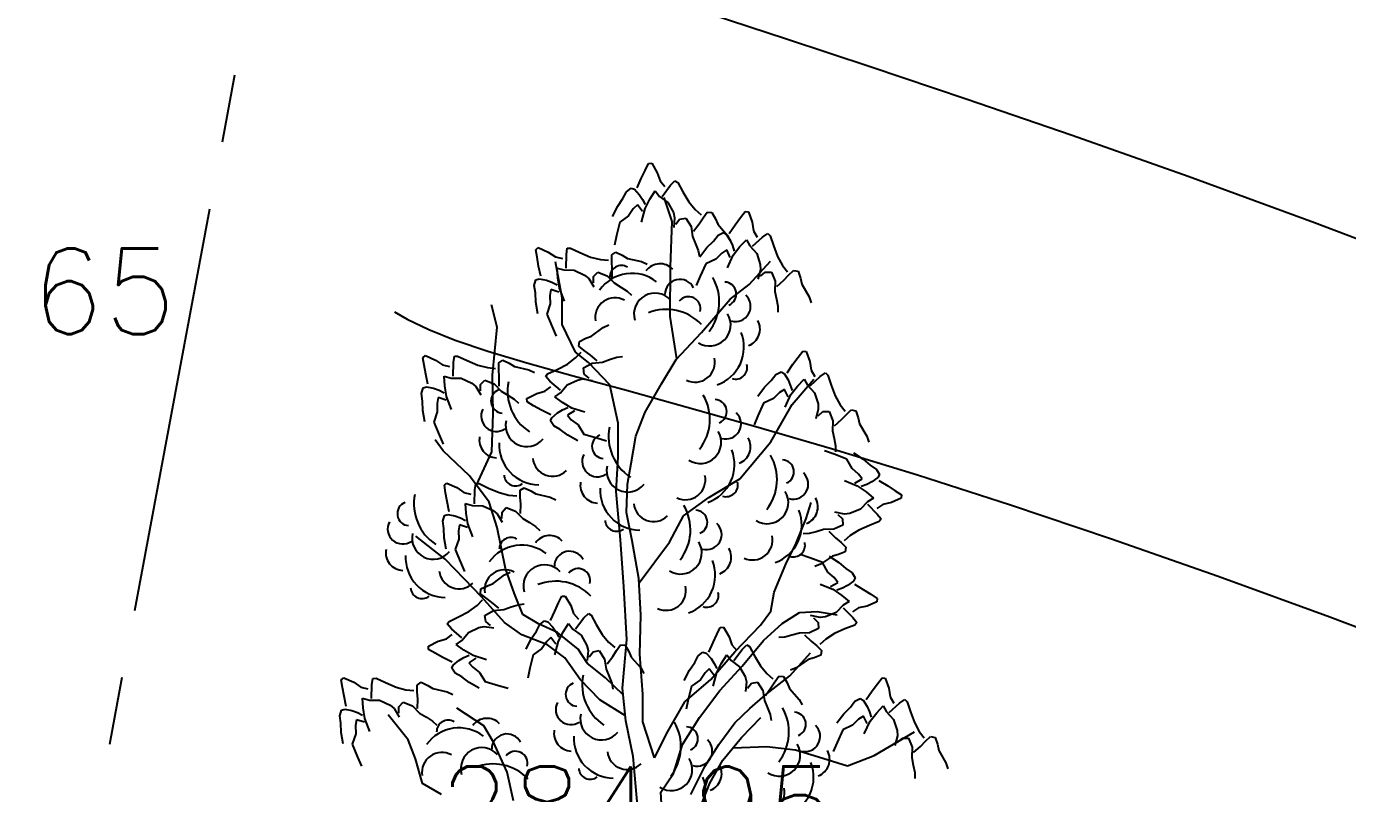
# Model space of a CAD drawing. Header units: millimetres. Extents: x 524954 to 526204, y 9523489 to 9524010.
# Drawn here: x 525789.65 to 525805.06, y 9523777.42 to 9523786.36 of the extents above; entities that cross this region are included whole.
import ezdxf

# ---------------------------------------------------------------- set-up
doc = ezdxf.new("R2010")
doc.units = ezdxf.units.MM
doc.header["$PDMODE"] = 32
doc.header["$PDSIZE"] = 0.5
doc.linetypes.add('ACAD_ISO12W100', pattern=[21, 12, -3, 0, -3, 0, -3])
doc.linetypes.add('AXES2', pattern=[28.575, 19.05, -3.175, 3.175, -3.175])
for name, color, linetype in [('Arbre', 34, 'ACAD_ISO12W100'), ('Axe_Piste', 3, 'AXES2'), ('CN_01_00', 3, 'Continuous'), ('CN_02_00', 4, 'Continuous'), ('TopoAlt', 3, 'Continuous'), ('TOPOJIS', 7, 'Continuous')]:
    doc.layers.add(name, color=color, linetype=linetype)
doc.styles.add('Simplex 1.0', font='Simplex.shx', dxfattribs={"width": 0.99, "height": 1})

# ---------------------------------------------------------------- blocks, each defined once
blk = doc.blocks.new('TCPOINT M')
at = {"color": 0}
blk.add_point((0, 0), dxfattribs=at)
at = {"layer": 'TopoAlt', "style": 'Simplex 1.0', "width": 0.99}
blk.add_attdef('ALT', (0.15, 0.15), '', height=1, dxfattribs=at)
blk = doc.blocks.new('v088')
at = {"color": 3, "linetype": 'Continuous'}
for p, q in [((-0.024, 12.318), (0.016, 12.396)), ((0.016, 12.396), (0.055, 12.4)), ((0.055, 12.4), (0.118, 12.291)), ((-0.118, 12.113), (-0.069, 12.224)), ((-0.069, 12.224), (-0.024, 12.318)), ((0.118, 12.291), (0.152, 12.195)), ((0.152, 12.195), (0.207, 12.131)), ((0.272, 12.144), (0.324, 12.197)), ((0.324, 12.197), (0.356, 12.175)), ((0.356, 12.175), (0.415, 12.069)), ((-0.283, 11.991), (-0.243, 12.069)), ((-0.243, 12.069), (-0.188, 12.111)), ((-0.188, 12.111), (-0.15, 12.099)), ((-0.15, 12.099), (-0.092, 12.035)), ((-0.092, 12.035), (-0.054, 11.98)), ((0.032, 11.984), (0.092, 12.078)), ((0.092, 12.078), (0.144, 12.013)), ((0.175, 12.015), (0.272, 12.144)), ((0.415, 12.069), (0.484, 11.953)), ((-0.403, 11.78), (-0.344, 11.901)), ((-0.344, 11.901), (-0.283, 11.991)), ((-0.162, 11.869), (-0.217, 11.788)), ((-0.112, 11.918), (-0.162, 11.869)), ((-0.054, 11.839), (-0.112, 11.918)), ((-0.066, 11.715), (-0.025, 11.872)), ((-0.054, 11.98), (-0.022, 11.919)), ((-0.025, 11.872), (0.032, 11.984)), ((0.144, 12.013), (0.24, 11.942)), ((0.24, 11.942), (0.305, 11.825)), ((0.484, 11.953), (0.56, 11.862)), ((-0.32, 11.714), (-0.357, 11.558)), ((-0.217, 11.788), (-0.32, 11.714)), ((0.305, 11.825), (0.32, 11.765)), ((0.32, 11.765), (0.311, 11.65)), ((0.334, 11.69), (0.378, 11.749)), ((0.378, 11.749), (0.45, 11.762)), ((0.45, 11.762), (0.511, 11.664)), ((0.56, 11.862), (0.63, 11.801)), ((0.608, 11.694), (0.653, 11.766)), ((0.653, 11.766), (0.699, 11.829)), ((0.699, 11.829), (0.754, 11.828)), ((0.754, 11.828), (0.796, 11.754)), ((0.796, 11.754), (0.824, 11.689)), ((1.027, 11.683), (1.089, 11.768)), ((1.089, 11.768), (1.142, 11.837)), ((1.142, 11.837), (1.181, 11.833)), ((1.181, 11.833), (1.223, 11.714)), ((1.223, 11.714), (1.239, 11.614)), ((-0.357, 11.558), (-0.382, 11.444)), ((0.511, 11.664), (0.53, 11.547)), ((0.542, 11.608), (0.608, 11.694)), ((0.773, 11.494), (0.827, 11.564)), ((0.824, 11.689), (0.934, 11.561)), ((0.827, 11.564), (0.889, 11.595)), ((0.889, 11.595), (0.923, 11.575)), ((0.923, 11.575), (0.969, 11.502)), ((0.934, 11.561), (0.97, 11.497)), ((0.958, 11.583), (1.027, 11.683)), ((1.239, 11.614), (1.281, 11.541)), ((1.346, 11.541), (1.408, 11.583)), ((1.408, 11.583), (1.435, 11.556)), ((-1.299, 11.392), (-1.27, 11.417)), ((-1.27, 11.417), (-1.154, 11.366)), ((-0.943, 11.337), (-0.932, 11.411)), ((-0.932, 11.411), (-0.894, 11.412)), ((-0.894, 11.412), (-0.784, 11.361)), ((0.53, 11.547), (0.565, 11.463)), ((0.565, 11.463), (0.596, 11.383)), ((0.615, 11.31), (0.696, 11.418)), ((0.696, 11.418), (0.773, 11.494)), ((0.969, 11.502), (0.996, 11.441)), ((0.996, 11.441), (1.016, 11.375)), ((1.004, 11.329), (1.081, 11.429)), ((1.081, 11.429), (1.158, 11.51)), ((1.158, 11.51), (1.196, 11.437)), ((1.196, 11.437), (1.277, 11.348)), ((1.227, 11.433), (1.346, 11.541)), ((1.435, 11.556), (1.473, 11.441)), ((1.473, 11.441), (1.519, 11.314)), ((-1.285, 11.305), (-1.299, 11.392)), ((-1.266, 11.203), (-1.285, 11.305)), ((-1.154, 11.366), (-1.07, 11.309)), ((-1.07, 11.309), (-0.988, 11.29)), ((-0.947, 11.176), (-0.943, 11.337)), ((-0.784, 11.361), (-0.66, 11.307)), ((-0.66, 11.307), (-0.544, 11.278)), ((-0.544, 11.278), (-0.452, 11.27)), ((-0.413, 11.333), (-0.367, 11.365)), ((-0.413, 11.254), (-0.413, 11.333)), ((-0.408, 11.17), (-0.413, 11.254)), ((-0.367, 11.365), (-0.29, 11.329)), ((-0.29, 11.329), (-0.229, 11.292)), ((-0.229, 11.292), (-0.065, 11.254)), ((-0.065, 11.254), (0.001, 11.223)), ((0.596, 11.383), (0.609, 11.315)), ((0.8, 11.283), (0.685, 11.229)), ((0.869, 11.352), (0.8, 11.283)), ((0.927, 11.391), (0.869, 11.352)), ((0.969, 11.302), (0.927, 11.391)), ((0.935, 11.183), (1.004, 11.329)), ((1.277, 11.348), (1.319, 11.221)), ((1.519, 11.314), (1.577, 11.21)), ((-1.241, 11.084), (-1.266, 11.203)), ((-1.05, 11.179), (-0.971, 11.157)), ((-1.044, 11.067), (-1.05, 11.179)), ((-0.971, 11.157), (-0.851, 11.155)), ((-0.851, 11.155), (-0.73, 11.098)), ((-0.73, 11.098), (-0.682, 11.059)), ((-0.626, 11.08), (-0.576, 11.133)), ((-0.576, 11.133), (-0.468, 11.09)), ((-0.41, 11.061), (-0.408, 11.17)), ((0.685, 11.229), (0.619, 11.083)), ((1.323, 11.16), (1.292, 11.048)), ((1.319, 11.221), (1.323, 11.16)), ((1.323, 11.083), (1.377, 11.133)), ((1.377, 11.133), (1.45, 11.133)), ((1.45, 11.133), (1.492, 11.025)), ((1.577, 11.21), (1.635, 11.137)), ((1.592, 11.037), (1.65, 11.098)), ((1.65, 11.098), (1.708, 11.152)), ((1.708, 11.152), (1.762, 11.141)), ((1.762, 11.141), (1.789, 11.06)), ((-1.317, 10.975), (-1.297, 11.041)), ((-1.303, 10.889), (-1.317, 10.975)), ((-1.297, 11.041), (-1.259, 11.053)), ((-1.259, 11.053), (-1.174, 11.037)), ((-1.174, 11.037), (-1.111, 11.014)), ((-1.111, 11.014), (-1.05, 10.983)), ((-1.024, 10.943), (-1.044, 11.067)), ((-0.966, 10.792), (-1.024, 10.943)), ((-0.682, 11.059), (-0.622, 10.96)), ((-0.626, 11.006), (-0.626, 11.08)), ((-0.468, 11.09), (-0.384, 11.005)), ((-0.384, 11.005), (-0.307, 10.958)), ((-0.307, 10.958), (-0.234, 10.911)), ((0.619, 11.083), (0.573, 10.975)), ((1.492, 11.025), (1.489, 10.906)), ((1.512, 10.964), (1.592, 11.037)), ((1.789, 11.06), (1.804, 10.991)), ((1.804, 10.991), (1.889, 10.844)), ((-1.3, 10.78), (-1.303, 10.889)), ((-1.122, 10.929), (-1.134, 10.861)), ((-1.134, 10.861), (-1.131, 10.763)), ((-1.029, 10.899), (-1.122, 10.929)), ((-0.234, 10.911), (-0.184, 10.864)), ((1.489, 10.906), (1.508, 10.818)), ((1.508, 10.818), (1.523, 10.733)), ((1.889, 10.844), (1.912, 10.775)), ((-1.277, 10.647), (-1.3, 10.78)), ((-1.131, 10.763), (-1.171, 10.642)), ((-1.171, 10.642), (-1.109, 10.494)), ((1.523, 10.733), (1.523, 10.664)), ((-1.109, 10.494), (-1.063, 10.387)), ((-0.648, 10.385), (-0.514, 10.488)), ((-0.514, 10.488), (-0.448, 10.519)), ((-0.791, 10.323), (-0.715, 10.36)), ((-0.715, 10.36), (-0.648, 10.385)), ((-0.836, 10.131), (-0.771, 10.198)), ((-0.796, 10.268), (-0.791, 10.323)), ((-0.735, 10.218), (-0.796, 10.268)), ((-0.666, 10.169), (-0.735, 10.218)), ((1.762, 10.142), (1.816, 10.212)), ((1.816, 10.212), (1.854, 10.208)), ((1.854, 10.208), (1.896, 10.089)), ((-2.616, 10.132), (-2.587, 10.158)), ((-2.603, 10.046), (-2.616, 10.132)), ((-2.583, 9.943), (-2.603, 10.046)), ((-2.587, 10.158), (-2.471, 10.107)), ((-2.471, 10.107), (-2.388, 10.049)), ((-2.388, 10.049), (-2.306, 10.03)), ((-2.264, 9.917), (-2.261, 10.077)), ((-2.261, 10.077), (-2.249, 10.151)), ((-2.249, 10.151), (-2.211, 10.152)), ((-2.211, 10.152), (-2.101, 10.101)), ((-2.101, 10.101), (-1.977, 10.047)), ((-1.977, 10.047), (-1.862, 10.018)), ((-1.862, 10.018), (-1.769, 10.01)), ((-1.731, 9.995), (-1.73, 10.074)), ((-1.73, 10.074), (-1.685, 10.105)), ((-1.685, 10.105), (-1.608, 10.069)), ((-1.608, 10.069), (-1.547, 10.033)), ((-1.547, 10.033), (-1.382, 9.994)), ((-1.051, 9.998), (-0.931, 10.06)), ((-0.931, 10.06), (-0.836, 10.131)), ((-0.743, 10.015), (-0.642, 10.071)), ((-0.583, 10.098), (-0.666, 10.169)), ((-0.642, 10.071), (-0.523, 10.083)), ((-0.523, 10.083), (-0.438, 10.113)), ((-0.438, 10.113), (-0.356, 10.14)), ((-0.356, 10.14), (-0.287, 10.149)), ((1.631, 9.958), (1.7, 10.058)), ((1.7, 10.058), (1.762, 10.142)), ((1.896, 10.089), (1.912, 9.989)), ((-2.558, 9.824), (-2.583, 9.943)), ((-2.368, 9.919), (-2.288, 9.897)), ((-2.362, 9.808), (-2.368, 9.919)), ((-2.288, 9.897), (-2.168, 9.895)), ((-2.168, 9.895), (-2.047, 9.839)), ((-1.943, 9.82), (-1.893, 9.873)), ((-1.893, 9.873), (-1.786, 9.83)), ((-1.725, 9.911), (-1.731, 9.995)), ((-1.728, 9.802), (-1.725, 9.911)), ((-1.382, 9.994), (-1.316, 9.963)), ((-1.184, 9.915), (-1.161, 9.945)), ((-1.134, 9.859), (-1.184, 9.915)), ((-1.161, 9.945), (-1.051, 9.998)), ((-0.934, 9.816), (-0.814, 9.874)), ((-0.814, 9.874), (-0.753, 9.886)), ((-0.753, 9.886), (-0.639, 9.87)), ((-0.734, 9.943), (-0.743, 10.015)), ((-0.677, 9.896), (-0.734, 9.943)), ((1.369, 9.792), (1.446, 9.869)), ((1.446, 9.869), (1.5, 9.939)), ((1.5, 9.939), (1.562, 9.969)), ((1.562, 9.969), (1.596, 9.95)), ((1.596, 9.95), (1.643, 9.877)), ((1.643, 9.877), (1.669, 9.815)), ((1.754, 9.804), (1.831, 9.885)), ((1.831, 9.885), (1.869, 9.812)), ((1.9, 9.808), (2.019, 9.915)), ((1.912, 9.989), (1.954, 9.915)), ((2.019, 9.915), (2.081, 9.958)), ((2.081, 9.958), (2.108, 9.931)), ((2.108, 9.931), (2.146, 9.815)), ((-2.634, 9.715), (-2.614, 9.781)), ((-2.621, 9.629), (-2.634, 9.715)), ((-2.614, 9.781), (-2.576, 9.793)), ((-2.576, 9.793), (-2.492, 9.777)), ((-2.492, 9.777), (-2.428, 9.754)), ((-2.428, 9.754), (-2.368, 9.723)), ((-2.342, 9.683), (-2.362, 9.808)), ((-2.047, 9.839), (-2, 9.799)), ((-2, 9.799), (-1.94, 9.7)), ((-1.944, 9.746), (-1.943, 9.82)), ((-1.786, 9.83), (-1.702, 9.745)), ((-1.702, 9.745), (-1.624, 9.699)), ((-1.402, 9.657), (-1.289, 9.715)), ((-1.289, 9.715), (-1.192, 9.743)), ((-1.192, 9.743), (-1.125, 9.794)), ((-1.012, 9.755), (-1.134, 9.859)), ((-1.079, 9.676), (-1.011, 9.724)), ((-1.011, 9.724), (-0.934, 9.816)), ((1.289, 9.685), (1.369, 9.792)), ((1.542, 9.727), (1.473, 9.658)), ((1.6, 9.765), (1.542, 9.727)), ((1.643, 9.677), (1.6, 9.765)), ((1.669, 9.815), (1.689, 9.75)), ((1.677, 9.704), (1.754, 9.804)), ((1.869, 9.812), (1.95, 9.723)), ((1.95, 9.723), (1.993, 9.596)), ((2.146, 9.815), (2.193, 9.689)), ((-2.617, 9.52), (-2.621, 9.629)), ((-2.439, 9.669), (-2.451, 9.601)), ((-2.451, 9.601), (-2.448, 9.503)), ((-2.346, 9.639), (-2.439, 9.669)), ((-2.283, 9.532), (-2.342, 9.683)), ((-1.624, 9.699), (-1.552, 9.652)), ((-1.552, 9.652), (-1.502, 9.604)), ((-1.401, 9.619), (-1.402, 9.657)), ((-1.325, 9.574), (-1.401, 9.619)), ((-1.233, 9.524), (-1.325, 9.574)), ((-0.989, 9.611), (-1.079, 9.676)), ((-0.88, 9.547), (-0.989, 9.611)), ((1.358, 9.604), (1.292, 9.458)), ((1.473, 9.658), (1.358, 9.604)), ((1.608, 9.558), (1.677, 9.704)), ((1.993, 9.596), (1.996, 9.535)), ((2.193, 9.689), (2.25, 9.585)), ((2.25, 9.585), (2.308, 9.512)), ((-2.595, 9.387), (-2.617, 9.52)), ((-2.448, 9.503), (-2.488, 9.382)), ((-1.125, 9.469), (-1.233, 9.524)), ((-1.128, 9.398), (-1.113, 9.435)), ((-1.113, 9.435), (-1.047, 9.49)), ((-1.047, 9.49), (-0.989, 9.525)), ((-0.989, 9.525), (-0.927, 9.553)), ((-0.848, 9.516), (-0.931, 9.463)), ((-0.931, 9.463), (-0.885, 9.411)), ((-0.885, 9.411), (-0.807, 9.351)), ((-0.726, 9.498), (-0.88, 9.547)), ((1.292, 9.458), (1.246, 9.35)), ((1.996, 9.535), (1.966, 9.423)), ((1.996, 9.458), (2.05, 9.508)), ((2.05, 9.508), (2.123, 9.508)), ((2.123, 9.508), (2.166, 9.4)), ((2.166, 9.4), (2.162, 9.281)), ((2.185, 9.338), (2.266, 9.412)), ((2.266, 9.412), (2.323, 9.473)), ((2.323, 9.473), (2.381, 9.527)), ((2.381, 9.527), (2.435, 9.515)), ((2.435, 9.515), (2.462, 9.435)), ((2.462, 9.435), (2.477, 9.365)), ((-2.488, 9.382), (-2.427, 9.234)), ((-1.089, 9.341), (-1.128, 9.398)), ((-1.014, 9.297), (-1.089, 9.341)), ((-0.927, 9.231), (-1.014, 9.297)), ((-0.807, 9.351), (-0.739, 9.244)), ((2.162, 9.281), (2.181, 9.192)), ((2.477, 9.365), (2.562, 9.219)), ((-2.427, 9.234), (-2.38, 9.127)), ((-0.81, 9.165), (-0.927, 9.231)), ((-0.739, 9.244), (-0.586, 9.198)), ((-0.586, 9.198), (-0.473, 9.166)), ((2.181, 9.192), (2.196, 9.108)), ((2.196, 9.108), (2.196, 9.038)), ((2.562, 9.219), (2.585, 9.15)), ((2.18, 9.009), (2.07, 9.048)), ((2.33, 8.953), (2.18, 9.009)), ((2.391, 8.841), (2.33, 8.953)), ((2.406, 9.027), (2.519, 8.953)), ((2.519, 8.953), (2.601, 8.881)), ((2.465, 8.776), (2.391, 8.841)), ((2.601, 8.881), (2.673, 8.832)), ((2.673, 8.832), (2.708, 8.773)), ((-2.366, 8.647), (-2.337, 8.672)), ((-2.353, 8.56), (-2.366, 8.647)), ((-2.337, 8.672), (-2.221, 8.621)), ((-2.011, 8.592), (-1.999, 8.665)), ((-1.999, 8.665), (-1.961, 8.666)), ((-1.961, 8.666), (-1.851, 8.615)), ((2.3, 8.701), (2.45, 8.641)), ((2.421, 8.673), (2.507, 8.721)), ((2.45, 8.641), (2.555, 8.57)), ((2.507, 8.721), (2.465, 8.776)), ((2.561, 8.655), (2.497, 8.632)), ((2.621, 8.686), (2.561, 8.655)), ((2.691, 8.737), (2.621, 8.686)), ((2.708, 8.773), (2.691, 8.737)), ((2.701, 8.703), (2.805, 8.64)), ((2.805, 8.64), (2.893, 8.584)), ((-2.333, 8.457), (-2.353, 8.56)), ((-2.221, 8.621), (-2.138, 8.563)), ((-2.138, 8.563), (-2.056, 8.544)), ((-2.014, 8.431), (-2.011, 8.592)), ((-1.851, 8.615), (-1.727, 8.562)), ((-1.727, 8.562), (-1.612, 8.532)), ((-1.612, 8.532), (-1.519, 8.524)), ((-1.481, 8.509), (-1.48, 8.588)), ((-1.475, 8.425), (-1.481, 8.509)), ((-1.48, 8.588), (-1.435, 8.619)), ((-1.435, 8.619), (-1.357, 8.583)), ((-1.357, 8.583), (-1.297, 8.547)), ((-1.297, 8.547), (-1.132, 8.508)), ((-1.132, 8.508), (-1.066, 8.477)), ((2.555, 8.57), (2.64, 8.498)), ((2.64, 8.498), (2.57, 8.455)), ((2.964, 8.496), (2.848, 8.446)), ((2.893, 8.584), (2.966, 8.534)), ((2.966, 8.534), (2.964, 8.496)), ((-2.308, 8.338), (-2.333, 8.457)), ((-2.118, 8.433), (-2.038, 8.411)), ((-2.112, 8.322), (-2.118, 8.433)), ((-2.092, 8.197), (-2.112, 8.322)), ((-2.038, 8.411), (-1.918, 8.409)), ((-1.918, 8.409), (-1.797, 8.353)), ((-1.797, 8.353), (-1.75, 8.313)), ((-1.694, 8.261), (-1.693, 8.334)), ((-1.693, 8.334), (-1.643, 8.387)), ((-1.643, 8.387), (-1.536, 8.344)), ((-1.536, 8.344), (-1.452, 8.259)), ((-1.478, 8.316), (-1.475, 8.425)), ((2.301, 8.311), (2.188, 8.335)), ((2.487, 8.369), (2.362, 8.319)), ((2.57, 8.455), (2.487, 8.369)), ((2.568, 8.425), (2.683, 8.312)), ((2.749, 8.424), (2.679, 8.378)), ((2.848, 8.446), (2.749, 8.424)), ((-2.384, 8.23), (-2.364, 8.296)), ((-2.371, 8.143), (-2.384, 8.23)), ((-2.364, 8.296), (-2.326, 8.308)), ((-2.326, 8.308), (-2.242, 8.291)), ((-2.242, 8.291), (-2.178, 8.268)), ((-2.189, 8.184), (-2.201, 8.115)), ((-2.096, 8.154), (-2.189, 8.184)), ((-2.178, 8.268), (-2.118, 8.237)), ((-2.033, 8.047), (-2.092, 8.197)), ((-1.75, 8.313), (-1.69, 8.215)), ((-1.452, 8.259), (-1.374, 8.213)), ((-1.374, 8.213), (-1.302, 8.166)), ((2.282, 8.183), (2.178, 8.134)), ((2.225, 8.306), (2.278, 8.256)), ((2.278, 8.256), (2.282, 8.183)), ((2.362, 8.319), (2.301, 8.311)), ((2.591, 8.179), (2.467, 8.125)), ((2.704, 8.225), (2.591, 8.179)), ((2.683, 8.312), (2.729, 8.254)), ((2.729, 8.254), (2.704, 8.225)), ((-2.367, 8.034), (-2.371, 8.143)), ((-2.345, 7.902), (-2.367, 8.034)), ((-2.198, 8.017), (-2.238, 7.897)), ((-2.201, 8.115), (-2.198, 8.017)), ((-1.302, 8.166), (-1.252, 8.118)), ((1.888, 8.085), (1.819, 8.08)), ((1.971, 8.105), (1.888, 8.085)), ((2.058, 8.13), (1.971, 8.105)), ((2.178, 8.134), (2.058, 8.13)), ((2.117, 8.111), (2.195, 8.035)), ((2.195, 8.035), (2.261, 7.981)), ((2.367, 8.061), (2.298, 7.999)), ((2.467, 8.125), (2.367, 8.061)), ((-2.238, 7.897), (-2.177, 7.749)), ((2.31, 7.872), (2.231, 7.841)), ((2.261, 7.981), (2.318, 7.927)), ((2.318, 7.927), (2.31, 7.872)), ((-2.177, 7.749), (-2.13, 7.641)), ((1.896, 7.802), (1.786, 7.841)), ((2.046, 7.746), (1.896, 7.802)), ((2.022, 7.727), (1.955, 7.7)), ((2.163, 7.821), (2.022, 7.727)), ((2.107, 7.634), (2.046, 7.746)), ((2.123, 7.82), (2.235, 7.746)), ((2.231, 7.841), (2.163, 7.821)), ((2.235, 7.746), (2.317, 7.675)), ((-1.797, 7.5), (-1.663, 7.603)), ((-1.663, 7.603), (-1.598, 7.634)), ((2.181, 7.57), (2.107, 7.634)), ((2.223, 7.514), (2.181, 7.57)), ((2.317, 7.675), (2.389, 7.625)), ((2.389, 7.625), (2.424, 7.566)), ((2.424, 7.566), (2.407, 7.53)), ((-1.945, 7.383), (-1.94, 7.438)), ((-1.94, 7.438), (-1.864, 7.475)), ((-1.864, 7.475), (-1.797, 7.5)), ((2.016, 7.494), (2.166, 7.434)), ((2.137, 7.467), (2.223, 7.514)), ((2.166, 7.434), (2.271, 7.363)), ((2.277, 7.448), (2.213, 7.425)), ((2.337, 7.479), (2.277, 7.448)), ((2.407, 7.53), (2.337, 7.479)), ((2.417, 7.496), (2.521, 7.433)), ((2.521, 7.433), (2.609, 7.377)), ((-2.081, 7.175), (-1.985, 7.246)), ((-1.985, 7.246), (-1.92, 7.313)), ((-1.884, 7.333), (-1.945, 7.383)), ((-1.815, 7.284), (-1.884, 7.333)), ((-1.732, 7.213), (-1.815, 7.284)), ((-1.587, 7.228), (-1.505, 7.255)), ((-1.505, 7.255), (-1.436, 7.264)), ((-1.078, 7.18), (-1.034, 7.275)), ((-1.034, 7.275), (-0.994, 7.353)), ((-0.994, 7.353), (-0.955, 7.356)), ((-0.955, 7.356), (-0.891, 7.247)), ((-0.891, 7.247), (-0.858, 7.151)), ((2.286, 7.249), (2.203, 7.162)), ((2.271, 7.363), (2.357, 7.292)), ((2.357, 7.292), (2.286, 7.249)), ((2.68, 7.289), (2.564, 7.239)), ((2.609, 7.377), (2.682, 7.328)), ((2.682, 7.328), (2.68, 7.289)), ((-2.31, 7.06), (-2.2, 7.113)), ((-2.2, 7.113), (-2.081, 7.175)), ((-1.892, 7.13), (-1.791, 7.186)), ((-1.883, 7.058), (-1.892, 7.13)), ((-1.791, 7.186), (-1.672, 7.198)), ((-1.672, 7.198), (-1.587, 7.228)), ((-1.128, 7.069), (-1.078, 7.18)), ((-0.858, 7.151), (-0.802, 7.088)), ((-0.835, 6.972), (-0.738, 7.1)), ((-0.738, 7.1), (-0.686, 7.153)), ((-0.686, 7.153), (-0.654, 7.131)), ((-0.654, 7.131), (-0.595, 7.025)), ((2.018, 7.104), (1.904, 7.128)), ((1.941, 7.1), (1.994, 7.049)), ((2.079, 7.112), (2.018, 7.104)), ((2.203, 7.162), (2.079, 7.112)), ((2.284, 7.218), (2.399, 7.105)), ((2.465, 7.218), (2.395, 7.171)), ((2.399, 7.105), (2.445, 7.047)), ((2.564, 7.239), (2.465, 7.218)), ((-2.333, 7.03), (-2.31, 7.06)), ((-2.283, 6.974), (-2.333, 7.03)), ((-2.161, 6.87), (-2.283, 6.974)), ((-2.083, 6.931), (-1.963, 6.989)), ((-1.963, 6.989), (-1.902, 7.001)), ((-1.902, 7.001), (-1.788, 6.985)), ((-1.826, 7.011), (-1.883, 7.058)), ((-1.354, 6.857), (-1.293, 6.947)), ((-1.293, 6.947), (-1.253, 7.025)), ((-1.253, 7.025), (-1.198, 7.067)), ((-1.198, 7.067), (-1.16, 7.055)), ((-1.16, 7.055), (-1.101, 6.992)), ((-1.101, 6.992), (-1.063, 6.936)), ((-1.063, 6.936), (-1.032, 6.875)), ((-1.035, 6.828), (-0.978, 6.941)), ((-0.978, 6.941), (-0.918, 7.034)), ((-0.918, 7.034), (-0.866, 6.97)), ((-0.866, 6.97), (-0.77, 6.898)), ((-0.595, 7.025), (-0.526, 6.909)), ((0.813, 6.909), (0.853, 6.987)), ((0.853, 6.987), (0.891, 6.991)), ((0.891, 6.991), (0.955, 6.881)), ((1.999, 6.976), (1.894, 6.927)), ((1.994, 7.049), (1.999, 6.976)), ((2.307, 6.972), (2.184, 6.918)), ((2.42, 7.018), (2.307, 6.972)), ((2.445, 7.047), (2.42, 7.018)), ((-2.551, 6.772), (-2.439, 6.83)), ((-2.439, 6.83), (-2.342, 6.858)), ((-2.342, 6.858), (-2.275, 6.909)), ((-2.228, 6.791), (-2.161, 6.839)), ((-2.138, 6.726), (-2.228, 6.791)), ((-2.161, 6.839), (-2.083, 6.931)), ((-1.413, 6.737), (-1.354, 6.857)), ((-1.172, 6.826), (-1.227, 6.745)), ((-1.122, 6.874), (-1.172, 6.826)), ((-1.064, 6.795), (-1.122, 6.874)), ((-1.076, 6.671), (-1.035, 6.828)), ((-0.77, 6.898), (-0.705, 6.781)), ((-0.705, 6.781), (-0.69, 6.721)), ((-0.526, 6.909), (-0.45, 6.818)), ((-0.45, 6.818), (-0.379, 6.757)), ((-0.357, 6.722), (-0.31, 6.785)), ((-0.31, 6.785), (-0.255, 6.784)), ((-0.255, 6.784), (-0.214, 6.71)), ((0.719, 6.703), (0.768, 6.815)), ((0.768, 6.815), (0.813, 6.909)), ((0.955, 6.881), (0.989, 6.786)), ((0.989, 6.786), (1.044, 6.722)), ((1.108, 6.734), (1.161, 6.787)), ((1.161, 6.787), (1.192, 6.766)), ((1.604, 6.878), (1.535, 6.874)), ((1.688, 6.899), (1.604, 6.878)), ((1.775, 6.923), (1.688, 6.899)), ((1.894, 6.927), (1.775, 6.923)), ((1.834, 6.904), (1.912, 6.828)), ((1.912, 6.828), (1.977, 6.774)), ((2.084, 6.854), (2.014, 6.792)), ((2.184, 6.918), (2.084, 6.854)), ((-2.55, 6.734), (-2.551, 6.772)), ((-2.475, 6.689), (-2.55, 6.734)), ((-2.383, 6.639), (-2.475, 6.689)), ((-2.274, 6.584), (-2.383, 6.639)), ((-2.196, 6.606), (-2.138, 6.64)), ((-2.029, 6.662), (-2.138, 6.726)), ((-2.138, 6.64), (-2.076, 6.668)), ((-1.998, 6.632), (-2.08, 6.578)), ((-1.875, 6.613), (-2.029, 6.662)), ((-1.33, 6.67), (-1.367, 6.514)), ((-1.227, 6.745), (-1.33, 6.67)), ((-0.69, 6.721), (-0.699, 6.606)), ((-0.675, 6.646), (-0.632, 6.705)), ((-0.632, 6.705), (-0.56, 6.719)), ((-0.56, 6.719), (-0.498, 6.621)), ((-0.468, 6.564), (-0.402, 6.651)), ((-0.402, 6.651), (-0.357, 6.722)), ((-0.214, 6.71), (-0.186, 6.645)), ((-0.186, 6.645), (-0.075, 6.517)), ((0.554, 6.582), (0.594, 6.66)), ((0.594, 6.66), (0.649, 6.702)), ((0.649, 6.702), (0.686, 6.689)), ((0.686, 6.689), (0.745, 6.626)), ((0.868, 6.575), (0.929, 6.669)), ((0.929, 6.669), (0.98, 6.604)), ((1.011, 6.606), (1.108, 6.734)), ((1.192, 6.766), (1.252, 6.66)), ((1.252, 6.66), (1.321, 6.544)), ((1.947, 6.634), (1.879, 6.614)), ((2.026, 6.666), (1.947, 6.634)), ((1.977, 6.774), (2.034, 6.72)), ((2.034, 6.72), (2.026, 6.666)), ((-2.277, 6.513), (-2.262, 6.55)), ((-2.238, 6.456), (-2.277, 6.513)), ((-2.262, 6.55), (-2.196, 6.606)), ((-2.08, 6.578), (-2.034, 6.526)), ((-2.034, 6.526), (-1.957, 6.466)), ((-1.367, 6.514), (-1.392, 6.4)), ((-0.498, 6.621), (-0.48, 6.503)), ((-0.48, 6.503), (-0.444, 6.419)), ((-0.075, 6.517), (-0.04, 6.453)), ((0.433, 6.371), (0.493, 6.492)), ((0.493, 6.492), (0.554, 6.582)), ((0.724, 6.509), (0.675, 6.46)), ((0.782, 6.43), (0.724, 6.509)), ((0.745, 6.626), (0.783, 6.571)), ((0.783, 6.571), (0.814, 6.51)), ((0.811, 6.463), (0.868, 6.575)), ((0.98, 6.604), (1.076, 6.532)), ((1.076, 6.532), (1.141, 6.416)), ((1.321, 6.544), (1.397, 6.452)), ((1.738, 6.52), (1.671, 6.493)), ((1.879, 6.614), (1.738, 6.52)), ((-3.568, 6.377), (-3.539, 6.402)), ((-3.555, 6.29), (-3.568, 6.377)), ((-3.539, 6.402), (-3.423, 6.351)), ((-3.423, 6.351), (-3.34, 6.294)), ((-3.216, 6.161), (-3.213, 6.322)), ((-3.213, 6.322), (-3.201, 6.396)), ((-3.201, 6.396), (-3.163, 6.397)), ((-3.163, 6.397), (-3.053, 6.346)), ((-3.053, 6.346), (-2.929, 6.292)), ((-2.683, 6.24), (-2.682, 6.318)), ((-2.682, 6.318), (-2.637, 6.35)), ((-2.637, 6.35), (-2.56, 6.314)), ((-2.163, 6.412), (-2.238, 6.456)), ((-2.076, 6.346), (-2.163, 6.412)), ((-1.959, 6.28), (-2.076, 6.346)), ((-1.957, 6.466), (-1.888, 6.359)), ((-1.888, 6.359), (-1.735, 6.313)), ((-0.444, 6.419), (-0.414, 6.339)), ((-0.414, 6.339), (-0.401, 6.271)), ((0.62, 6.379), (0.516, 6.305)), ((0.675, 6.46), (0.62, 6.379)), ((0.771, 6.306), (0.811, 6.463)), ((1.141, 6.416), (1.157, 6.356)), ((1.157, 6.356), (1.147, 6.241)), ((1.171, 6.28), (1.215, 6.339)), ((1.215, 6.339), (1.286, 6.353)), ((1.286, 6.353), (1.348, 6.255)), ((1.397, 6.452), (1.467, 6.391)), ((1.444, 6.285), (1.489, 6.356)), ((1.489, 6.356), (1.536, 6.42)), ((1.536, 6.42), (1.591, 6.419)), ((1.591, 6.419), (1.633, 6.344)), ((1.633, 6.344), (1.661, 6.279)), ((2.623, 6.25), (2.685, 6.334)), ((2.685, 6.334), (2.739, 6.404)), ((2.739, 6.404), (2.777, 6.4)), ((2.777, 6.4), (2.82, 6.28)), ((-3.535, 6.188), (-3.555, 6.29)), ((-3.51, 6.069), (-3.535, 6.188)), ((-3.34, 6.294), (-3.258, 6.275)), ((-3.32, 6.164), (-3.24, 6.142)), ((-3.314, 6.053), (-3.32, 6.164)), ((-2.929, 6.292), (-2.814, 6.263)), ((-2.814, 6.263), (-2.721, 6.255)), ((-2.677, 6.155), (-2.683, 6.24)), ((-2.56, 6.314), (-2.499, 6.278)), ((-2.499, 6.278), (-2.334, 6.239)), ((-2.334, 6.239), (-2.268, 6.208)), ((-1.735, 6.313), (-1.622, 6.281)), ((0.516, 6.305), (0.479, 6.149)), ((1.348, 6.255), (1.367, 6.137)), ((1.378, 6.198), (1.444, 6.285)), ((1.661, 6.279), (1.771, 6.151)), ((2.554, 6.15), (2.623, 6.25)), ((2.82, 6.28), (2.835, 6.18)), ((2.835, 6.18), (2.877, 6.107)), ((-3.586, 5.96), (-3.566, 6.026)), ((-3.566, 6.026), (-3.528, 6.038)), ((-3.528, 6.038), (-3.444, 6.022)), ((-3.444, 6.022), (-3.38, 5.999)), ((-3.294, 5.928), (-3.314, 6.053)), ((-3.24, 6.142), (-3.121, 6.14)), ((-3.121, 6.14), (-2.999, 6.083)), ((-2.999, 6.083), (-2.952, 6.044)), ((-2.952, 6.044), (-2.892, 5.945)), ((-2.896, 5.991), (-2.895, 6.065)), ((-2.895, 6.065), (-2.845, 6.118)), ((-2.845, 6.118), (-2.738, 6.075)), ((-2.738, 6.075), (-2.654, 5.99)), ((-2.68, 6.046), (-2.677, 6.155)), ((0.479, 6.149), (0.454, 6.035)), ((1.367, 6.137), (1.402, 6.054)), ((1.402, 6.054), (1.433, 5.974)), ((1.771, 6.151), (1.807, 6.088)), ((2.293, 5.984), (2.37, 6.061)), ((2.37, 6.061), (2.423, 6.13)), ((2.423, 6.13), (2.485, 6.161)), ((2.485, 6.161), (2.52, 6.142)), ((2.52, 6.142), (2.566, 6.069)), ((2.566, 6.069), (2.593, 6.007)), ((2.677, 5.996), (2.754, 6.077)), ((2.754, 6.077), (2.793, 6.004)), ((2.823, 6), (2.943, 6.107)), ((2.943, 6.107), (3.004, 6.15)), ((3.004, 6.15), (3.031, 6.123)), ((3.031, 6.123), (3.07, 6.007)), ((-3.573, 5.874), (-3.586, 5.96)), ((-3.57, 5.765), (-3.573, 5.874)), ((-3.392, 5.914), (-3.403, 5.846)), ((-3.298, 5.884), (-3.392, 5.914)), ((-3.38, 5.999), (-3.32, 5.968)), ((-3.235, 5.777), (-3.294, 5.928)), ((-2.654, 5.99), (-2.576, 5.943)), ((-2.576, 5.943), (-2.504, 5.896)), ((-2.504, 5.896), (-2.454, 5.849)), ((1.433, 5.974), (1.446, 5.906)), ((2.212, 5.877), (2.293, 5.984)), ((2.466, 5.919), (2.396, 5.85)), ((2.523, 5.957), (2.466, 5.919)), ((2.566, 5.869), (2.523, 5.957)), ((2.531, 5.75), (2.6, 5.896)), ((2.593, 6.007), (2.612, 5.942)), ((2.6, 5.896), (2.677, 5.996)), ((2.793, 6.004), (2.873, 5.915)), ((2.873, 5.915), (2.916, 5.788)), ((3.07, 6.007), (3.116, 5.88)), ((3.116, 5.88), (3.173, 5.777)), ((-3.547, 5.632), (-3.57, 5.765)), ((-3.4, 5.748), (-3.44, 5.627)), ((-3.403, 5.846), (-3.4, 5.748)), ((2.281, 5.796), (2.216, 5.65)), ((2.396, 5.85), (2.281, 5.796)), ((2.92, 5.727), (2.889, 5.615)), ((2.916, 5.788), (2.92, 5.727)), ((3.173, 5.777), (3.231, 5.703)), ((3.247, 5.665), (3.304, 5.719)), ((3.304, 5.719), (3.358, 5.707)), ((3.358, 5.707), (3.385, 5.627)), ((-3.44, 5.627), (-3.379, 5.479)), ((2.216, 5.65), (2.169, 5.542)), ((2.92, 5.65), (2.973, 5.7)), ((2.973, 5.7), (3.047, 5.7)), ((3.047, 5.7), (3.089, 5.592)), ((3.089, 5.592), (3.085, 5.473)), ((3.108, 5.53), (3.189, 5.603)), ((3.189, 5.603), (3.247, 5.665)), ((3.385, 5.627), (3.4, 5.557)), ((3.4, 5.557), (3.485, 5.411)), ((-3.379, 5.479), (-3.332, 5.372)), ((3.085, 5.473), (3.104, 5.384)), ((3.485, 5.411), (3.508, 5.342)), ((3.104, 5.384), (3.12, 5.3)), ((3.12, 5.3), (3.12, 5.23))]:
    blk.add_line(p, q, dxfattribs=at)
at = {"linetype": 'Continuous'}
for p, q in [((0.29, 11.722), (0.197, 12)), ((0.27, 11.193), (0.29, 11.722)), ((-0.991, 10.831), (-1.069, 11.252)), ((1.188, 10.988), (1.437, 11.261)), ((0.269, 10.614), (0.27, 11.193)), ((0.968, 10.816), (1.188, 10.988)), ((-0.991, 10.52), (-0.991, 10.831)), ((0.634, 10.429), (0.968, 10.816)), ((-1.749, 10.491), (-1.817, 10.751)), ((-1.806, 9.931), (-1.749, 10.491)), ((-0.835, 10.2), (-0.991, 10.52)), ((0.345, 10.122), (0.269, 10.614)), ((0.336, 10.112), (0.634, 10.429)), ((-0.683, 10.078), (-0.835, 10.2)), ((-0.435, 9.816), (-0.683, 10.078)), ((0.168, 9.829), (0.336, 10.112)), ((-1.797, 9.483), (-1.806, 9.931)), ((1.69, 9.587), (1.945, 9.885)), ((-0.339, 9.37), (-0.435, 9.816)), ((-0.025, 9.501), (0.168, 9.829)), ((1.444, 9.153), (1.69, 9.587)), ((-1.812, 9.035), (-1.797, 9.483)), ((-0.131, 9.219), (-0.025, 9.501)), ((-0.337, 8.979), (-0.339, 9.37)), ((-2.378, 9.048), (-2.474, 9.177)), ((-0.186, 8.901), (-0.131, 9.219)), ((1.08, 8.722), (1.444, 9.153)), ((-2.074, 8.756), (-2.378, 9.048)), ((-1.992, 8.647), (-1.812, 9.035)), ((-0.36, 8.574), (-0.337, 8.979)), ((-0.231, 8.658), (-0.186, 8.901)), ((-1.843, 8.45), (-2.074, 8.756)), ((-0.243, 8.328), (-0.231, 8.658)), ((0.718, 8.503), (1.08, 8.722)), ((-0.311, 8.009), (-0.36, 8.574)), ((0.424, 8.292), (0.718, 8.503)), ((-1.75, 8.153), (-1.843, 8.45)), ((-0.174, 8), (-0.243, 8.328)), ((1.855, 8.26), (1.913, 8.447)), ((0.262, 7.984), (0.424, 8.292)), ((1.736, 7.971), (1.855, 8.26)), ((-2.358, 7.786), (-2.7, 8.052)), ((-1.653, 7.676), (-1.75, 8.153)), ((-0.274, 7.463), (-0.311, 8.009)), ((-0.096, 7.56), (-0.174, 8)), ((-0.093, 7.509), (0.262, 7.984)), ((1.617, 7.726), (1.736, 7.971)), ((-2.129, 7.554), (-2.358, 7.786)), ((1.481, 7.4), (1.617, 7.726)), ((-1.932, 7.347), (-2.129, 7.554)), ((-1.547, 7.38), (-1.653, 7.676)), ((-0.075, 7.131), (-0.096, 7.56)), ((-0.237, 6.848), (-0.274, 7.463)), ((1.442, 7.181), (1.481, 7.4)), ((-1.665, 7.048), (-1.932, 7.347)), ((-1.449, 7.14), (-1.547, 7.38)), ((-1.266, 7.031), (-1.449, 7.14)), ((-0.084, 6.677), (-0.075, 7.131)), ((1.321, 7.017), (1.442, 7.181)), ((1.575, 7.035), (1.778, 7.163)), ((1.778, 7.163), (1.983, 7.174)), ((1.983, 7.174), (2.214, 7.135)), ((-1.463, 6.903), (-1.665, 7.048)), ((-1.047, 6.93), (-1.266, 7.031)), ((1.023, 6.706), (1.321, 7.017)), ((1.356, 6.837), (1.575, 7.035)), ((-1.162, 6.785), (-1.463, 6.903)), ((-0.96, 6.634), (-1.162, 6.785)), ((-0.806, 6.736), (-1.047, 6.93)), ((-0.287, 6.281), (-0.237, 6.848)), ((1.107, 6.54), (1.356, 6.837)), ((-0.78, 6.382), (-0.96, 6.634)), ((-0.697, 6.571), (-0.806, 6.736)), ((-0.049, 6.211), (-0.084, 6.677)), ((0.743, 6.383), (1.023, 6.706)), ((1.663, 6.427), (1.906, 6.693)), ((-0.488, 6.401), (-0.697, 6.571)), ((0.846, 6.255), (1.107, 6.54)), ((-0.551, 6.145), (-0.78, 6.382)), ((-0.279, 6.204), (-0.488, 6.401)), ((0.438, 6.122), (0.743, 6.383)), ((1.381, 6.204), (1.663, 6.427)), ((-0.248, 5.902), (-0.287, 6.281)), ((-0.049, 5.888), (-0.049, 6.211)), ((0.61, 5.939), (0.846, 6.255)), ((1.198, 6.044), (1.381, 6.204)), ((-1.907, 5.843), (-2.222, 6.048)), ((-0.254, 5.961), (-0.551, 6.145)), ((0.24, 5.776), (0.438, 6.122)), ((1.021, 5.879), (1.198, 6.044)), ((-2.787, 5.681), (-3.023, 5.969)), ((-0.165, 5.487), (-0.248, 5.902)), ((0.085, 5.468), (-0.049, 5.888)), ((0.411, 5.624), (0.61, 5.939)), ((0.834, 5.626), (1.021, 5.879)), ((1.1, 5.706), (1.325, 5.941)), ((-1.791, 5.652), (-1.907, 5.843)), ((0.085, 5.468), (0.24, 5.776)), ((0.881, 5.441), (1.1, 5.706)), ((2.646, 5.496), (3.119, 5.774)), ((-2.701, 5.459), (-2.787, 5.681)), ((-1.635, 5.301), (-1.791, 5.652)), ((0.306, 5.286), (0.411, 5.624)), ((0.671, 5.368), (0.834, 5.626)), ((1.001, 5.586), (1.394, 5.601)), ((1.394, 5.601), (1.731, 5.564)), ((1.731, 5.564), (2, 5.483)), ((-2.621, 5.169), (-2.701, 5.459)), ((-0.107, 4.829), (-0.165, 5.487)), ((0.731, 5.176), (0.881, 5.441)), ((2, 5.483), (2.338, 5.378)), ((2.338, 5.378), (2.646, 5.496)), ((-1.559, 4.967), (-1.635, 5.301)), ((0.161, 5.071), (0.306, 5.286)), ((0.51, 5.041), (0.671, 5.368)), ((-2.4, 5.043), (-2.621, 5.169)), ((0.619, 4.888), (0.731, 5.176)), ((0.172, 4.872), (0.161, 5.071))]:
    blk.add_line(p, q, dxfattribs=at)
at = {"color": 3, "linetype": 'Continuous'}
for centre, major_axis, start_param, end_param in [((-0.176, 10.651), (0.33, 0.33), 0.12682, 1.733702), ((-0.3, 11.072), (0.0964, 0.0964), 0.254619, 2.377018), ((0.15, 11.024), (0.145, 0.145), 6.263619, 7.998733), ((0.383, 10.87), (-0.125, 0.125), 4.396235, 7.060094), ((0.275, 10.786), (0.4, 0.4), 4.836335, 6.022049), ((0.899, 10.876), (0.099, 0.099), 4.31771, 7.031286), ((-0.376, 10.6), (0.164, 0.164), 0.282297, 2.520721), ((0.091, 10.641), (0.174, 0.174), 6.236163, 8.918901), ((0.483, 10.705), (-0.099, 0.099), 3.680741, 6.394318), ((1.029, 10.733), (-0.125, 0.125), 2.081137, 4.744996), ((0.223, 10.132), (-0.4, 0.4), 4.689978, 5.875693), ((0.728, 10.517), (-0.174, 0.174), 1.793126, 4.475865), ((1.111, 10.467), (-0.145, 0.145), 2.713295, 4.448408), ((0.662, 10.258), (-0.33, 0.33), 2.69514, 4.302022), ((0.557, 10.08), (0.164, 0.164), 3.478918, 5.717341), ((1.031, 10.021), (0.0964, 0.0964), 3.62262, 5.745019), ((-1.682, 9.628), (-0.099, 0.099), -0.421529, 2.292047), ((-1.063, 9.743), (0.4, 0.4), 2.158504, 3.344219), ((0.165, 9.415), (0.4, 0.4), 4.836335, 6.022049), ((0.788, 9.505), (-0.099, 0.099), 2.746913, 5.46049), ((-1.76, 9.451), (-0.125, 0.125), 0.293965, 2.957824), ((0.918, 9.363), (0.125, 0.125), 3.651933, 6.315792), ((-1.405, 9.343), (0.174, 0.174), 2.133893, 4.816631), ((0.115, 9.214), (-0.4, 0.4), 0.587708, 1.773422), ((0.617, 9.147), (-0.174, 0.174), 1.793126, 4.475865), ((-1.753, 9.172), (-0.145, 0.145), 0.590553, 2.325666), ((-1.26, 9.119), (0.33, 0.33), 2.307735, 3.914618), ((-0.504, 9.099), (0.099, 0.099), 1.149268, 3.862844), ((1.001, 9.096), (-0.145, 0.145), 2.713295, 4.448408), ((-1.104, 8.984), (0.164, 0.164), 2.463212, 4.701636), ((-0.582, 8.923), (0.125, 0.125), 1.864761, 4.52862), ((0.552, 8.888), (-0.33, 0.33), 2.69514, 4.302022), ((0.949, 8.713), (-0.4, 0.4), 3.265538, 4.451253), ((1.572, 8.803), (0.099, 0.099), 4.31771, 7.031286), ((-0.227, 8.814), (0.174, 0.174), 2.133893, 4.816631), ((1.702, 8.661), (0.125, 0.125), 3.651933, 6.315792), ((-1.534, 8.776), (0.0964, 0.0964), 2.435534, 4.557933), ((-0.575, 8.644), (0.145, 0.145), 2.161349, 3.896462), ((0.447, 8.71), (-0.164, 0.164), 1.908121, 4.146545), ((0.921, 8.65), (0.0964, 0.0964), 3.62262, 5.745019), ((-2.155, 8.43), (0.4, 0.4), 2.158504, 3.344219), ((-0.082, 8.59), (0.33, 0.33), 2.307735, 3.914618), ((1.401, 8.445), (0.174, 0.174), 3.363922, 6.046661), ((1.785, 8.394), (-0.145, 0.145), 2.713295, 4.448408), ((-2.774, 8.316), (-0.099, 0.099), -0.421529, 2.292047), ((0.074, 8.455), (0.164, 0.164), 2.463212, 4.701636), ((-0.061, 8.127), (-0.4, 0.4), 3.265538, 4.451253), ((0.562, 8.217), (0.099, 0.099), 4.31771, 7.031286), ((1.336, 8.186), (-0.33, 0.33), 2.69514, 4.302022), ((-2.851, 8.139), (-0.125, 0.125), 0.293965, 2.957824), ((-0.356, 8.247), (0.0964, 0.0964), 2.435534, 4.557933), ((0.692, 8.074), (-0.125, 0.125), 2.081137, 4.744996), ((-2.497, 8.031), (0.174, 0.174), 2.133893, 4.816631), ((-1.589, 7.903), (0.0964, 0.0964), 0.254619, 2.377018), ((-1.138, 7.855), (-0.145, 0.145), 4.692823, 6.427936), ((1.23, 8.008), (0.164, 0.164), 3.478918, 5.717341), ((-2.844, 7.86), (-0.145, 0.145), 0.590553, 2.325666), ((-1.464, 7.482), (0.33, 0.33), 0.12682, 1.733702), ((-0.906, 7.701), (0.125, 0.125), 5.967031, 8.63089), ((0.391, 7.858), (0.174, 0.174), 3.363922, 6.046661), ((0.775, 7.808), (-0.145, 0.145), 2.713295, 4.448408), ((1.705, 7.948), (-0.0964, 0.0964), 2.051824, 4.174223), ((-2.352, 7.806), (0.33, 0.33), 2.307735, 3.914618), ((-1.198, 7.473), (-0.174, 0.174), 4.665366, 7.348105), ((0.326, 7.599), (0.33, 0.33), 4.265936, 5.872819), ((-2.195, 7.672), (0.164, 0.164), 2.463212, 4.701636), ((-1.664, 7.431), (-0.164, 0.164), -1.288499, 0.949924), ((-1.066, 6.963), (-0.4, 0.4), 4.689978, 5.875693), ((-0.805, 7.536), (-0.099, 0.099), 3.680741, 6.394318), ((-2.625, 7.463), (0.0964, 0.0964), 2.435534, 4.557933), ((0.221, 7.421), (0.164, 0.164), 3.478918, 5.717341), ((0.695, 7.362), (-0.0964, 0.0964), 2.051824, 4.174223), ((-0.812, 6.21), (-0.099, 0.099), -0.421529, 2.292047), ((-0.193, 6.324), (-0.4, 0.4), 0.587708, 1.773422), ((-0.89, 6.033), (0.125, 0.125), 1.864761, 4.52862), ((1.088, 5.771), (-0.4, 0.4), 3.265538, 4.451253), ((-2.32, 5.773), (0.0964, 0.0964), 0.254619, 2.377018), ((-1.869, 5.725), (0.145, 0.145), 6.263619, 7.998733), ((-0.535, 5.925), (0.174, 0.174), 2.133893, 4.816631), ((-0.172, 5.602), (0.4, 0.4), 4.836335, 6.022049), ((1.711, 5.861), (0.099, 0.099), 4.31771, 7.031286), ((-2.195, 5.352), (0.33, 0.33), 0.12682, 1.733702), ((-1.637, 5.571), (-0.125, 0.125), 4.396235, 7.060094), ((-0.882, 5.754), (-0.145, 0.145), 0.590553, 2.325666), ((-0.39, 5.7), (0.33, 0.33), 2.307735, 3.914618), ((0.452, 5.692), (0.099, 0.099), 4.31771, 7.031286), ((1.841, 5.718), (-0.125, 0.125), 2.081137, 4.744996), ((-1.928, 5.343), (0.174, 0.174), 6.236163, 8.918901), ((-1.536, 5.406), (0.099, 0.099), 5.251538, 7.965114), ((0.582, 5.55), (0.125, 0.125), 3.651933, 6.315792), ((1.54, 5.502), (0.174, 0.174), 3.363922, 6.046661), ((1.924, 5.452), (-0.145, 0.145), 2.713295, 4.448408), ((-2.395, 5.301), (-0.164, 0.164), -1.288499, 0.949924), ((-1.797, 4.833), (0.4, 0.4), 6.260774, 7.446489), ((-0.234, 5.566), (-0.164, 0.164), 0.892416, 3.130839), ((0.28, 5.334), (0.174, 0.174), 3.363922, 6.046661), ((1.475, 5.243), (0.33, 0.33), 4.265936, 5.872819), ((-0.663, 5.357), (0.0964, 0.0964), 2.435534, 4.557933), ((0.215, 5.075), (-0.33, 0.33), 2.69514, 4.302022), ((0.664, 5.283), (-0.145, 0.145), 2.713295, 4.448408), ((1.37, 5.065), (-0.164, 0.164), 1.908121, 4.146545)]:
    blk.add_ellipse(centre, major_axis=major_axis, ratio=1, start_param=start_param, end_param=end_param, dxfattribs=at)

msp = doc.modelspace()

# ---------------------------------------------------------------- linework, layer by layer
at = {"layer": 'Axe_Piste', "ltscale": 0.25, "flags": 128}
msp.add_lwpolyline([(525779.417, 9523709.08), (525782.866, 9523728.967), (525785.859, 9523748.541), (525786.632, 9523757.103), (525790.298, 9523776.291), (525792.155, 9523786.207)], dxfattribs=at)
at = {"layer": 'CN_01_00', "elevation": 287, "flags": 128}
msp.add_lwpolyline([(525793.967, 9523787.916), (525794.074, 9523787.836), (525794.245, 9523787.73), (525794.477, 9523787.611), (525794.781, 9523787.477), (525795.165, 9523787.329), (525795.637, 9523787.162), (525796.202, 9523786.972), (525796.866, 9523786.754), (525797.633, 9523786.505), (525798.509, 9523786.218), (525799.499, 9523785.891), (525800.608, 9523785.517), (525801.841, 9523785.094), (525803.196, 9523784.615), (525804.669, 9523784.077), (525806.258, 9523783.475), (525807.96, 9523782.804), (525809.771, 9523782.059), (525811.688, 9523781.236), (525813.708, 9523780.329)], dxfattribs=at)
at = {"layer": 'CN_02_00', "elevation": 286, "flags": 128}
msp.add_lwpolyline([(525793.937, 9523783.036), (525794.088, 9523782.95), (525794.338, 9523782.829), (525794.646, 9523782.704), (525795.026, 9523782.576), (525795.483, 9523782.44), (525796.021, 9523782.29), (525796.643, 9523782.12), (525797.352, 9523781.925), (525798.152, 9523781.699), (525799.046, 9523781.437), (525800.037, 9523781.133), (525801.125, 9523780.783), (525802.3, 9523780.389), (525803.546, 9523779.953), (525804.85, 9523779.479), (525806.197, 9523778.97), (525807.572, 9523778.429), (525808.962, 9523777.859), (525810.351, 9523777.264), (525811.726, 9523776.646), (525813.073, 9523776.009)], dxfattribs=at)

# ---------------------------------------------------------------- block references
at = {"layer": 'Arbre'}
msp.add_blockref('v088', (525796.886, 9523772.366), dxfattribs=at)
at = {"layer": 'TOPOJIS'}
ref = msp.add_blockref('TCPOINT M', (525786.679, 9523782.725, 285.65), dxfattribs=at)
ref.add_attrib('ALT', '285.65', (525786.729, 9523782.775, 285.65), dxfattribs={"layer": 'TopoAlt', "height": 1, "style": 'Simplex 1.0', "width": 0.99})
ref = msp.add_blockref('TCPOINT M', (525794.395, 9523776.685, 284.95), dxfattribs=at)
ref.add_attrib('ALT', '284.95', (525794.445, 9523776.735, 284.95), dxfattribs={"layer": 'TopoAlt', "height": 1, "style": 'Simplex 1.0', "width": 0.99})

doc.saveas('drawing.dxf')
